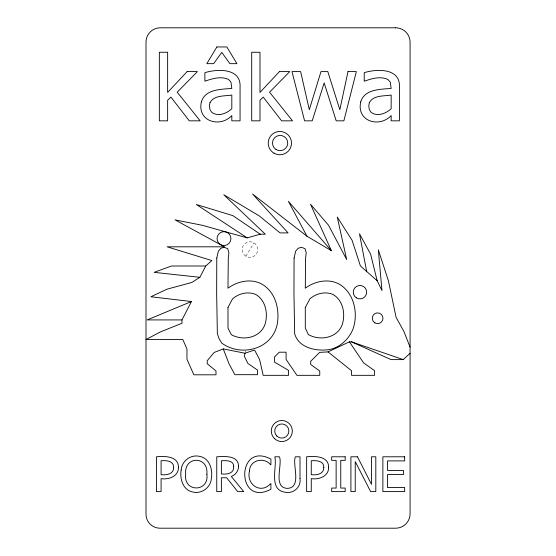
<?xml version="1.0" encoding="UTF-8"?>
<svg xmlns="http://www.w3.org/2000/svg" width="556" height="556" viewBox="0 0 556 556"><rect width="100%" height="100%" fill="white"/><g stroke="black" fill="none" stroke-linecap="round" stroke-linejoin="round"><path stroke-width="0.42" stroke-dasharray="2.78 2.08" d="M245.196 352.462L245.523 350.926M245.863 256.205A7.791 7.791 0 0 1 246.238 242.715A7.791 7.791 0 0 1 257.734 249.783A7.791 7.791 0 0 1 245.863 256.205L254.029 242.93"/><path stroke-width="0.83" d="M410.078 353.303L403.253 359.607L351.51 341.843L349.425 341.843L328.012 351.899L319.658 352.379L310.693 361.296L310.693 364.451L319.749 371.047L319.749 375.335L296.932 375.335L286.09 359.426L286.09 352.198L279.244 352.198L274.511 357.008L274.511 362.109L288.564 370.4L288.564 375.335L263.183 375.335L259.603 359.572L254.752 350.336L254.029 350.183L245.029 353.227L244.376 356.292L247.934 363.478L257.498 370.067L257.498 374.688L234.847 374.688L228.996 363.714L223.269 348.925L214.185 352.441L207.214 360.74L207.214 363.714L215.999 370.963L215.999 374.807L193.829 374.807L186.969 359.239L186.969 349.022L182.834 339.549L145.922 339.549L160.67 331.814L181.979 323.258L181.979 319.922L191.452 301.533L150.884 296.758L166.946 289.196L191.806 282.469L199.861 277.312L205.734 266.004L211.878 260.555L167.127 246.815L224.499 246.815L175.077 219.898L202.162 225.256L247.198 237.878L260.236 234.201L265.316 234.201L223.769 194.746L259.207 215.853L280.05 232.901L288.091 232.901L252.619 194.065L306.981 236.237L331.376 250.68L310.519 204.254L328.506 225.208L346.694 259.576L337.249 217.028L352.108 240.352L360.406 265.935L377.156 280.731L381.972 290.524L378.33 249.859L388.408 280.773L396.074 317.302L403.934 331.494L410.078 347.159M191.452 301.533L147.118 319.922L181.979 319.922M205.734 266.004L171.491 266.004L154.137 272.35L199.861 277.312M403.253 359.607L391.042 359.607L351.51 341.843M223.269 348.925L245.029 353.227M247.198 237.878L196.344 204.504L232.846 215.631L260.236 234.201M328.012 351.899L351.51 370.692L351.51 375.335L374.598 375.335L374.598 370.692L363.575 362.853L349.425 341.843M331.376 250.68L288.425 201.362L306.981 236.237M377.156 280.731L370.609 254.127L359.482 233.777L366.717 271.738M216.777 258.047L216.652 293.297L217.347 333.697L219.266 339.167L221.851 343.177C242.103 357.793 273.719 348.577 277.527 322.417C279.216 309.532 276.033 295.09 265.511 286.604C254.544 277.597 238.753 280.287 227.974 288.203L228.294 258.047L228.926 252.827L227.738 248.678L224.158 247.295L220.864 248.261L218.369 251.173L216.777 258.047M294.082 258.047L293.957 293.297L294.659 333.697C298.648 348.077 316.531 351.559 329.465 349.55C340.293 347.333 349.036 338.958 353.088 328.846C357.953 314.46 354.895 296.577 342.823 286.604C331.856 277.597 316.058 280.287 305.286 288.203L305.605 258.047L306.238 252.827L305.042 248.678L301.463 247.295L298.176 248.261L295.674 251.173L294.082 258.047M227.974 307.454L228.009 328.103L231.331 334.684C243.076 341.231 260.187 337.951 265.052 324.315C268.228 313.654 265.865 300.483 255.718 294.444C247.802 291.17 238.934 293.401 232.575 298.829L227.974 307.454M305.286 307.51L305.313 328.103L308.365 334.573C320.159 341.224 337.45 338.083 342.364 324.315C345.533 313.654 343.177 300.483 333.023 294.444C325.128 291.177 316.281 293.387 309.928 298.801L305.286 307.51M300.004 478.514C301.401 487.348 292.984 494.34 284.526 492.13C268.374 489.336 277.347 466.658 274.817 456.789L279.446 456.789C282.761 464.489 272.544 487.723 287.396 488.383C302.276 487.675 292.074 464.552 295.368 456.789L300.004 456.789L300.004 478.514M206.86 474.212C209.431 492.505 183.139 492.491 185.697 474.212C183.73 455.628 208.827 455.663 206.86 474.212M249.505 471.036C245.981 484.193 260.583 494.659 270.557 483.727L270.911 483.727L270.911 489.245C235.939 507.809 236.098 440.762 270.911 459.103L270.911 464.691L270.536 464.691C264.058 456.629 249.616 460 249.505 471.036M181.152 470.084C179.664 478.806 182.973 490.35 192.911 492.032C201.835 494.221 210.877 487.376 211.405 478.236C212.885 469.528 209.536 458.081 199.646 456.372C190.736 454.162 181.729 460.98 181.152 470.084M178.448 467.29C178.754 476.283 168.642 479.932 161.094 478.633L161.094 491.608L156.465 491.608L156.465 456.789C164.437 455.962 178.615 455.941 178.448 467.29M328.624 467.29C328.93 476.283 318.817 479.932 311.27 478.633L311.27 491.608L306.641 491.608L306.641 456.789C314.613 455.962 328.791 455.941 328.624 467.29M201.411 101.824C196.838 121.257 219.912 128.276 231.817 115.592L231.817 120.833L240.06 120.833L240.06 87.16C241.255 67.895 217.674 68.791 204.886 72.655L204.886 81.079L205.366 81.079C212.635 78.479 221.038 76.054 228.467 79.404L230.935 82.156L231.817 88.439C221.219 89.321 205.101 89.092 201.411 101.824M360.761 101.824C356.181 121.257 379.262 128.276 391.16 115.592L391.16 120.833L399.41 120.833L399.41 87.16C400.605 67.895 377.017 68.791 364.229 72.655L364.229 81.079L364.715 81.079C371.978 78.479 380.38 76.054 387.81 79.404L390.284 82.156L391.16 88.439C380.561 89.321 364.451 89.092 360.761 101.824M238.545 466.234C238.649 470.828 235.605 474.935 231.324 476.457L243.716 491.608L237.704 491.608L226.667 477.764L221.385 477.764L221.385 491.608L216.75 491.608L216.75 456.789C224.256 456.365 238.482 455.121 238.545 466.234M233.708 466.588C234.264 473.594 226.619 474.685 221.385 473.907L221.385 460.764C225.861 460.549 233.854 460.09 233.708 466.588M209.966 102.693L209.424 106.022L210.015 109.74L211.801 112.416C218.202 116.955 226.653 113.563 231.817 108.712L231.817 95.048C224.457 96.285 214.095 94.979 209.966 102.693M173.632 467.408C173.91 474.261 166.3 475.31 161.094 474.678L161.094 460.764C165.959 460.368 173.931 460.653 173.632 467.408M369.309 102.693L368.774 106.022L369.365 109.74L371.151 112.416C377.545 116.955 386.003 113.563 391.16 108.712L391.16 95.048C383.807 96.285 373.444 94.979 369.309 102.693M323.807 467.408C324.085 474.261 316.475 475.31 311.27 474.678L311.27 460.764C316.135 460.368 324.106 460.653 323.807 467.408M348.007 71.599L339.813 109.727L327.818 71.599L320.986 71.599L309.31 109.727L300.622 71.599L291.983 71.599L304.591 120.833L312.215 120.833L324.162 82.886L336.199 120.833L343.865 120.833L356.34 71.599L348.007 71.599M216.875 46.961L206.825 63.662L213.657 63.662L221.768 52.382L229.92 63.662L236.925 63.662L226.876 46.961L216.875 46.961M187.122 71.599L167.634 92.407L167.634 52.25L159.35 52.25L159.35 120.833L167.634 120.833L167.634 100.254L170.9 97.078L189.276 120.833L200.167 120.833L177.204 92.185L197.436 71.599L187.122 71.599M279.466 71.599L259.986 92.407L259.986 52.25L251.694 52.25L251.694 120.833L259.986 120.833L259.986 100.254L263.245 97.078L281.628 120.833L292.512 120.833L269.549 92.185L289.78 71.599L279.466 71.599M395.427 27.8L160.663 27.8A14.303 14.303 0 0 0 146.006 42.458L146.006 513.542A14.032 14.032 0 0 0 160.663 528.2L395.427 528.2A14.442 14.442 0 0 0 410.078 513.542L410.078 42.458A14.393 14.393 0 0 0 395.427 27.8M345.2 456.789L331.689 456.789L331.689 460.347L336.13 460.347L336.13 488.057L331.689 488.057L331.689 491.608L345.2 491.608L345.2 488.057L340.758 488.057L340.758 460.347L345.2 460.347L345.2 456.789M357.48 456.789L350.905 456.789L350.905 491.608L355.235 491.608L355.235 461.584L370.623 491.608L375.814 491.608L375.814 456.789L371.484 456.789L371.484 484.359L357.48 456.789M404.643 456.789L382.875 456.789L382.875 491.608L404.643 491.608L404.643 487.494L387.504 487.494L387.504 474.56L403.475 474.56L403.475 470.445L387.504 470.445L387.504 460.903L404.643 460.903L404.643 456.789M276.812 436.022A7.061 7.061 0 0 0 288.627 432.853A7.061 7.061 0 0 0 279.974 424.2A7.061 7.061 0 0 0 276.812 436.022M274.365 438.462A10.515 10.515 0 0 0 291.963 433.75A10.515 10.515 0 0 0 279.084 420.871A10.515 10.515 0 0 0 274.365 438.462M274.038 153.192A11.641 11.641 0 0 0 291.504 143.114A11.641 11.641 0 0 0 274.038 133.03A11.641 11.641 0 0 0 274.038 153.192M276.019 149.481A7.638 7.638 0 0 0 287.737 143.351A7.638 7.638 0 0 0 276.568 136.269A7.638 7.638 0 0 0 276.019 149.481M374.946 322.883A5.351 5.351 0 0 0 382.98 318.247A5.351 5.351 0 0 0 374.946 313.605A5.351 5.351 0 0 0 374.946 322.883M220.35 244.501A6.936 6.936 0 0 0 230.921 238.788A6.936 6.936 0 0 0 220.683 232.491A6.936 6.936 0 0 0 220.35 244.501M356.452 297.898A6.7 6.7 0 0 0 366.661 292.373A6.7 6.7 0 0 0 356.771 286.291A6.7 6.7 0 0 0 356.452 297.898"/></g></svg>
